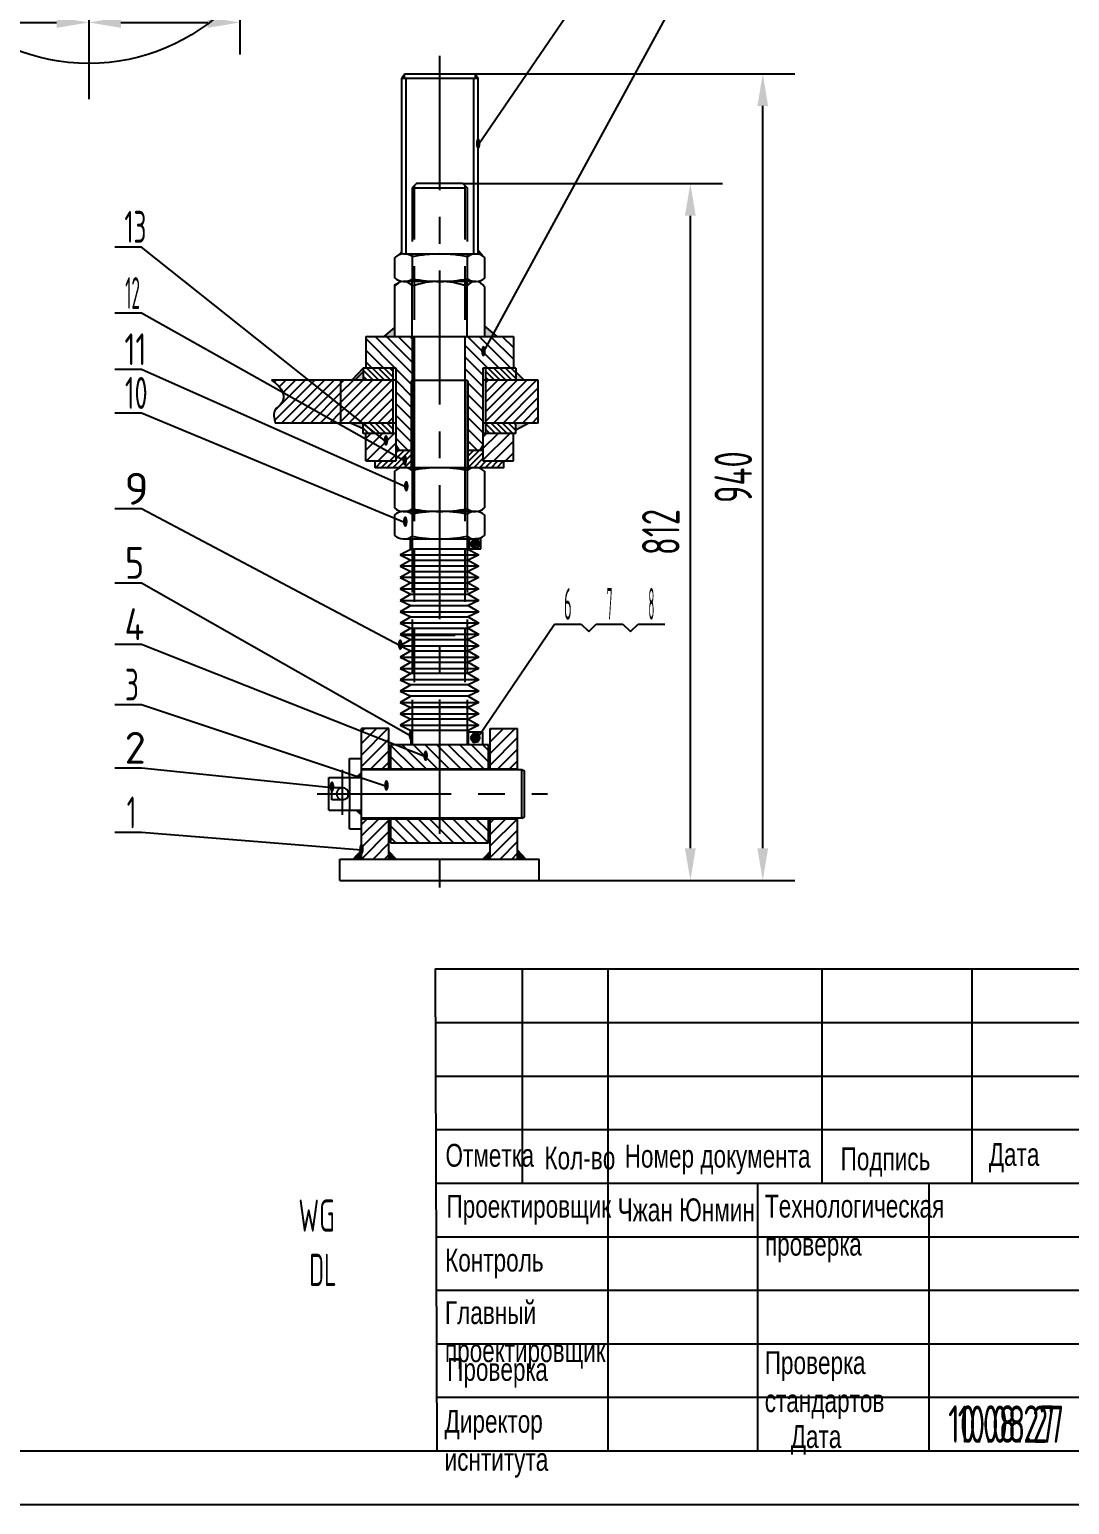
# Model space of a CAD drawing. Header units: millimetres. Extents: x -14 to 10486, y -904 to 6809.
# Drawn here: x 4920 to 7343, y -616 to 2821 of the extents above; entities that cross this region are included whole.
import ezdxf
from ezdxf.enums import TextEntityAlignment as Align

# ---------------------------------------------------------------- set-up
doc = ezdxf.new("R2010")
doc.units = ezdxf.units.MM
doc.header["$LTSCALE"] = 250
for name, pattern in [('F', [0.75, 0.5, -0.25]), ('G', [2, 1.25, -0.25, 0.25, -0.25]), ('K', [2.5, 1.25, -0.25, 0.25, -0.25, 0.25, -0.25])]:
    doc.linetypes.add(name, pattern=pattern)
for name, color, linetype in [('01', 7, 'Continuous'), ('02', 1, 'Continuous'), ('04', 2, 'F'), ('05', 142, 'G'), ('07', 6, 'K'), ('08', 1, 'Continuous'), ('11', 3, 'Continuous'), ('THICK', 7, 'Continuous')]:
    doc.layers.add(name, color=color, linetype=linetype)
doc.styles.get("Standard").update_dxf_attribs({"font": 'isocp', "width": 0.707, "bigfont": 'intecad.shx'})
doc.dimstyles.new('INTE', dxfattribs={"dimscale": 25, "dimtxt": 3.5, "dimasz": 3, "dimexe": 3, "dimexo": 0, "dimgap": 1, "dimtad": 1, "dimdec": 1, "dimdsep": 46, "dimtxsty": 'Standard', "dimcen": 0, "dimclrd": 1, "dimclre": 1, "dimclrt": 3, "dimaunit": 1, "dimadec": 0, "dimazin": 0, "dimtfac": 1, "dimtdec": 1, "dimtmove": 0, "dimatfit": 0, "dimfxl": 1, "dimarcsym": 0})
pattern_1 = [(45, (-1467.818, -1100.549), (-13.470384, 13.470384), [])]
pattern_2 = [(135, (-1467.818, -1100.549), (-13.470384, -13.470384), [])]
pattern_3 = [(45, (672.764, 302.6), (-11.22532, 11.22532), [])]

# ---------------------------------------------------------------- blocks, each defined once
blk = doc.blocks.new('*D5')
at = {"layer": '08', "color": 1, "lineweight": -2}
for p, q in [((5929.2, 2461.9), (6534.7, 2461.9)), ((6459.7, 912.9), (6459.7, 2386.9)), ((6082.4, 837.9), (6534.7, 837.9))]:
    blk.add_line(p, q, dxfattribs=at)
at = {"layer": '08', "color": 1}
for points in [[(6447.2, 2386.9), (6472.2, 2386.9), (6459.7, 2461.9)], [(6447.2, 912.9), (6472.2, 912.9), (6459.7, 837.9)]]:
    blk.add_solid(points, dxfattribs=at)
at = {"layer": 'Defpoints', "color": 0}
for p in [(5929.2, 2461.9), (6459.7, 2461.9), (6082.4, 837.9)]:
    blk.add_point(p, dxfattribs=at)
at = {"layer": '08', "color": 3, "insert": (6390.9, 1649.9), "char_height": 87.5, "attachment_point": 5, "rotation": 90}
blk.add_mtext('812', dxfattribs=at)
blk = doc.blocks.new('*D6')
at = {"layer": '08', "color": 1, "lineweight": -2}
for p, q in [((5959.1, 2717.9), (6703.4, 2717.9)), ((6628.4, 912.9), (6628.4, 2642.9)), ((6176.4, 837.9), (6703.4, 837.9))]:
    blk.add_line(p, q, dxfattribs=at)
at = {"layer": '08', "color": 1}
for points in [[(6615.9, 2642.9), (6640.9, 2642.9), (6628.4, 2717.9)], [(6615.9, 912.9), (6640.9, 912.9), (6628.4, 837.9)]]:
    blk.add_solid(points, dxfattribs=at)
at = {"layer": 'Defpoints', "color": 0}
for p in [(5959.1, 2717.9), (6628.4, 2717.9), (6176.4, 837.9)]:
    blk.add_point(p, dxfattribs=at)
at = {"layer": '08', "color": 3, "insert": (6559.7, 1777.9), "char_height": 87.5, "attachment_point": 5, "rotation": 90}
blk.add_mtext('940', dxfattribs=at)
blk = doc.blocks.new('*U12')
at = {"layer": '01'}
for p, q in [((0, 13.4), (-12, 6.4)), ((-12, 6.4), (-12, 0)), ((-12, -6.4), (-12, 0)), ((12, 6.4), (0, 13.4)), ((12, 0), (12, 6.4)), ((0, -13.4), (-12, -6.4)), ((12, -6.4), (0, -13.4)), ((12, 0), (12, -6.4))]:
    blk.add_line(p, q, dxfattribs=at)
blk.add_circle((0, 0), 6.4, dxfattribs=at)
at = {"layer": '02'}
blk.add_arc((0, 0), 8, 267.419, 181.9582, dxfattribs=at)
at = {"layer": '05'}
for p, q in [((12.6, 0), (-12.8, 0)), ((0, 13.9), (0, -13.9))]:
    blk.add_line(p, q, dxfattribs=at)
blk = doc.blocks.new('*D15')
at = {"layer": '08', "color": 1, "lineweight": -2}
for p, q in [((5409.8, 3129.4), (5409.8, 2762.5)), ((5057.8, 3111.8), (5057.8, 2762.5)), ((5132.8, 2837.5), (5334.8, 2837.5))]:
    blk.add_line(p, q, dxfattribs=at)
at = {"layer": '08', "color": 1}
for points in [[(5132.8, 2850), (5132.8, 2825), (5057.8, 2837.5)], [(5334.8, 2850), (5334.8, 2825), (5409.8, 2837.5)]]:
    blk.add_solid(points, dxfattribs=at)
at = {"layer": 'Defpoints', "color": 0}
for p in [(5409.8, 3129.4), (5057.8, 3111.8), (5409.8, 2837.5)]:
    blk.add_point(p, dxfattribs=at)
at = {"layer": '08', "color": 3, "insert": (5233.8, 2906.2), "char_height": 87.5, "attachment_point": 5}
blk.add_mtext('88', dxfattribs=at)
blk = doc.blocks.new('*D16')
at = {"layer": '08', "color": 1, "lineweight": -2}
for p, q in [((4705.8, 3129.4), (4705.8, 2762.5)), ((5057.8, 3129.4), (5057.8, 2762.5)), ((4780.8, 2837.5), (4982.8, 2837.5))]:
    blk.add_line(p, q, dxfattribs=at)
at = {"layer": '08', "color": 1}
for points in [[(4780.8, 2850), (4780.8, 2825), (4705.8, 2837.5)], [(4982.8, 2850), (4982.8, 2825), (5057.8, 2837.5)]]:
    blk.add_solid(points, dxfattribs=at)
at = {"layer": 'Defpoints', "color": 0}
for p in [(4705.8, 3129.4), (5057.8, 3129.4), (5057.8, 2837.5)]:
    blk.add_point(p, dxfattribs=at)
at = {"layer": '08', "color": 3, "insert": (4881.8, 2906.2), "char_height": 87.5, "attachment_point": 5}
blk.add_mtext('88', dxfattribs=at)
blk = doc.blocks.new('*U47')
at = {"layer": '01'}
blk.add_lwpolyline([(25, 5), (415, 5)], dxfattribs=at)
at = {"layer": '02'}
blk.add_lwpolyline([(0, 0), (420, 0)], dxfattribs=at)

msp = doc.modelspace()

# ---------------------------------------------------------------- hatches: boundary and pattern name
at = {"layer": '01'}
h = msp.add_hatch(color=256, dxfattribs=at)
h.paths.add_polyline_path([(5959.14, 2707.93), (5965.14, 2707.93), (5959.14, 2716.2)])
h.paths.add_polyline_path([(5787.14, 2707.93), (5793.14, 2707.93), (5793.14, 2715.95)])
for points in [[(5787.14, 2297.43, 0.0896984), (5776.15, 2293.38), (5787.14, 2306.83)], [(5965.14, 2297.43), (5965.14, 2306.83), (5976.13, 2293.38, 0.0896984)], [(5693.18, 1089.83), (5680.58, 1077.92), (5693.18, 1077.92)], [(5693.18, 990), (5680.58, 1001.92), (5693.18, 1001.92)], [(5693.18, 887.92), (5674.07, 887.92), (5693.18, 908.26)], [(5757.18, 908.26), (5776.29, 887.92), (5757.18, 887.92)], [(5993.18, 908.26), (5974.07, 887.92), (5993.18, 887.92)], [(6057.18, 908.26), (6076.29, 887.92), (6057.18, 887.92)]]:
    msp.add_hatch(color=256, dxfattribs=at).paths.add_polyline_path(points)
h = msp.add_hatch(color=256, dxfattribs=at)
h.paths.add_polyline_path([(5770.32, 2105.92), (5770.32, 2125.54), (5745.87, 2105.92)])
h.paths.add_polyline_path([(5980.04, 2105.92), (6008.63, 2105.92), (5980.04, 2129.74)])
h = msp.add_hatch(color=256, dxfattribs=at)
h.paths.add_polyline_path([(5670.95, 2003.92), (5697.18, 2003.92), (5697.18, 2032.02)])
h.paths.add_polyline_path([(6053.18, 2023.39), (6053.18, 2003.92), (6072.34, 2003.92)])
h = msp.add_hatch(color=256, dxfattribs=at)
h.paths.add_polyline_path([(6083.59, 1903.92), (6053.18, 1903.92), (6053.18, 1887.34)])
h.paths.add_polyline_path([(5697.18, 1890.71), (5697.18, 1903.92), (5667.58, 1903.92)])
at = {"layer": '02'}
h = msp.add_hatch(dxfattribs=at)
h.set_pattern_fill('LINE', color=256, scale=6, angle=135, style=0)
h.set_pattern_definition(pattern_2)
h.paths.add_polyline_path([(5811.18, 2105.92), (5703.18, 2105.92), (5703.18, 2031.92), (5774.18, 2031.92), (5774.18, 1879.92), (5774.18, 1851.92), (5781.11, 1839.92), (5809.18, 1839.92), (5809.18, 2000.92, -0.3178372), (5811.18, 2003.74)])
h.paths.add_polyline_path([(5976.18, 2031.92), (6047.18, 2031.92), (6047.18, 2105.92), (5939.18, 2105.92), (5939.18, 2003.74, -0.3178372), (5941.18, 2000.92), (5941.18, 1839.92), (5969.25, 1839.92), (5976.18, 1851.92), (5976.18, 1879.92)])
h.paths.add_polyline_path([(5934.18, 2003.74), (5939.18, 2003.74), (5939.18, 2105.92), (5934.18, 2105.92)])
h.paths.add_polyline_path([(5816.18, 2105.92), (5811.18, 2105.92), (5811.18, 2003.74), (5816.18, 2003.74)])
h = msp.add_hatch(dxfattribs=at)
h.set_pattern_fill('LINE', color=256, scale=3, angle=135, style=0)
h.set_pattern_definition([(135, (672.764, 302.5995), (-6.735192, -6.735192), [])])
h.paths.add_polyline_path([(5697.18, 2031.92), (5697.18, 2003.92), (5767.18, 2003.92), (5767.18, 2031.92)])
h.paths.add_polyline_path([(5767.18, 1879.92), (5767.18, 1903.92), (5697.18, 1903.92), (5697.18, 1879.92)])
h.paths.add_polyline_path([(5983.18, 1903.92), (5983.18, 1879.92), (6053.18, 1879.92), (6053.18, 1903.92)])
h.paths.add_polyline_path([(6053.18, 2003.92), (6053.18, 2031.92), (5983.18, 2031.92), (5983.18, 2003.92)])
h = msp.add_hatch(dxfattribs=at)
h.set_pattern_fill('LINE', color=256, scale=5, angle=45, style=0)
h.set_pattern_definition(pattern_3)
edge = h.paths.add_edge_path()
edge.add_line((5645.18, 2003.92), (5483.48, 2003.92))
edge.add_spline(control_points=[(5483.48, 2003.92), (5495.08, 1995.38), (5513.23, 1982.01), (5511.34, 1948.82), (5485.19, 1935.02), (5489.45, 1915.26), (5491.89, 1903.92)], knot_values=[0, 0, 0, 0, 40.3286875, 63.1093068, 85.8966797, 116.6085562, 116.6085562, 116.6085562, 116.6085562], degree=3, periodic=0)
edge.add_line((5491.89, 1903.92), (5645.18, 1903.92))
edge.add_line((5645.18, 1903.92), (5645.18, 2003.92))
h = msp.add_hatch(dxfattribs=at)
h.set_pattern_fill('LINE', color=256, scale=5, angle=45, style=0)
h.set_pattern_definition(pattern_3)
h.paths.add_polyline_path([(5767.18, 2003.92), (5645.18, 2003.92), (5645.18, 1903.92), (5767.18, 1903.92)])
h.paths.add_polyline_path([(6105.18, 2003.92), (5983.18, 2003.92), (5983.18, 1903.92), (6105.18, 1903.92)])
h = msp.add_hatch(dxfattribs=at)
h.set_pattern_fill('LINE', color=256, scale=6, angle=45, style=0)
h.set_pattern_definition(pattern_1)
h.paths.add_polyline_path([(5774.18, 1879.92), (5703.18, 1879.92), (5703.18, 1815.92), (5774.18, 1815.92)])
h.paths.add_polyline_path([(6047.18, 1815.92), (6047.18, 1879.92), (5976.18, 1879.92), (5976.18, 1851.92), (5976.18, 1815.92)])
at = {"layer": '02', "linetype": 'Continuous'}
h = msp.add_hatch(dxfattribs=at)
h.set_pattern_fill('LINE', color=1, scale=3, angle=45, style=0)
h.set_pattern_definition([(45, (310.87, 480.082), (-6.735192, 6.735192), [])])
h.paths.add_polyline_path([(5787.93, 1799.92, -0.0612571), (5795.77, 1799.92), (5809.18, 1799.92), (5809.18, 1839.92), (5774.18, 1839.92), (5774.18, 1815.92), (5725.18, 1815.92), (5725.18, 1799.92)])
h.paths.add_polyline_path([(5962.43, 1799.92), (6025.18, 1799.92), (6025.18, 1815.92), (5976.18, 1815.92), (5976.18, 1839.92), (5941.18, 1839.92), (5941.18, 1799.92), (5954.59, 1799.92, -0.0612571)])
h.paths.add_polyline_path([(5785.27, 1803.59), (5804.24, 1803.59), (5804.24, 1828.21), (5785.27, 1828.21)], flags=24)
h = msp.add_hatch(dxfattribs=at)
h.set_pattern_fill('LINE', color=1, scale=6, angle=45, style=0)
h.set_pattern_definition(pattern_1)
h.paths.add_polyline_path([(5757.18, 981.92), (5693.45, 981.92, 0.1316525), (5693.18, 980.92), (5693.18, 957.92), (5693.18, 887.92), (5757.18, 887.92)])
h.paths.add_polyline_path([(5693.18, 1098.92, 0.1316525), (5693.45, 1097.92), (5757.18, 1097.92), (5757.18, 1191.92), (5693.18, 1191.92)])
h.paths.add_polyline_path([(6057.18, 1191.92), (5993.18, 1191.92), (5993.18, 1097.92), (6057.18, 1097.92)])
h.paths.add_polyline_path([(6057.18, 981.92), (5993.18, 981.92), (5993.18, 887.92), (6057.18, 887.92)])
h = msp.add_hatch(dxfattribs=at)
h.set_pattern_fill('LINE', color=1, scale=6, angle=135, style=0)
h.set_pattern_definition(pattern_2)
h.paths.add_polyline_path([(5875.18, 1153.92), (5761.18, 1153.92), (5761.18, 1097.92), (5875.18, 1097.92)])
h.paths.add_polyline_path([(5989.18, 1097.92), (5989.18, 1153.92), (5875.18, 1153.92), (5875.18, 1097.92)])
h.paths.add_polyline_path([(5989.18, 925.92), (5989.18, 981.92), (5875.18, 981.92), (5875.18, 925.92)])
h.paths.add_polyline_path([(5875.18, 925.92), (5875.18, 981.92), (5761.18, 981.92), (5761.18, 925.92)])

# ---------------------------------------------------------------- linework, layer by layer
msp.add_line((5939.18, 1153.92), (5811.18, 1153.92))
at = {"layer": '01'}
for p, q in [((5793.14, 2715.95), (5787.14, 2707.93)), ((5793.14, 2717.93), (5959.14, 2717.93)), ((5959.14, 2716.2), (5965.14, 2707.93)), ((5787.14, 2707.93), (5965.14, 2707.93)), ((5965.14, 2306.83), (5976.13, 2293.38)), ((5771.28, 2241.98), (5771.28, 2289.88)), ((5791.39, 2297.93), (5960.87, 2297.93)), ((5812.14, 2233.93), (5812.14, 2297.93)), ((5940.14, 2233.93), (5940.14, 2297.93)), ((5981, 2241.98), (5981, 2289.88)), ((5770.32, 2225.93), (5777.77, 2230)), ((5770.32, 2225.93), (5770.32, 2105.92)), ((5960.9, 2233.93), (5791.13, 2233.93)), ((5811.18, 2105.92), (5811.18, 2233.92)), ((5939.18, 2105.92), (5939.18, 2233.92)), ((5980.04, 2221.31), (5980.04, 2105.92)), ((5703.18, 2105.92), (6047.18, 2105.92)), ((5745.87, 2105.92), (5770.32, 2125.54)), ((5980.04, 2129.74), (6008.63, 2105.92)), ((5697.18, 2032.02), (5670.95, 2003.92)), ((5774.18, 2031.92), (5697.18, 2031.92)), ((5697.18, 2031.92), (5697.18, 2003.92)), ((5767.18, 2003.92), (5767.18, 2031.92)), ((5774.18, 1815.92), (5774.18, 2031.92)), ((6053.18, 2031.92), (5976.18, 2031.92)), ((5983.18, 1879.92), (5983.18, 2031.92)), ((6053.18, 2031.92), (6053.18, 2003.92)), ((5774.18, 2003.92), (5483.48, 2003.92)), ((5697.18, 2023.39), (5678.02, 2003.92)), ((5767.18, 1879.92), (5767.18, 2003.92)), ((5811.18, 2003.74), (5939.18, 2003.74)), ((6053.18, 2023.39), (6072.34, 2003.92)), ((6105.18, 1903.92), (6105.18, 2003.92)), ((5774.18, 1903.92), (5491.89, 1903.92)), ((5697.18, 1890.71), (5667.58, 1903.92)), ((5697.18, 1879.92), (5697.18, 1903.92)), ((6083.59, 1903.92), (6053.18, 1887.34)), ((6053.18, 1879.92), (6053.18, 1903.92)), ((5774.18, 1879.92), (5697.18, 1879.92)), ((5703.18, 1815.92), (5703.18, 1879.92)), ((6053.18, 1879.92), (5976.18, 1879.92)), ((6047.18, 1815.92), (6047.18, 1879.92)), ((5703.18, 1815.92), (5774.18, 1815.92)), ((5725.18, 1799.92), (5725.18, 1815.92)), ((5770.32, 1791.86), (5770.32, 1705.97)), ((5976.18, 1815.92), (6047.18, 1815.92)), ((5980.04, 1791.86), (5980.04, 1705.97)), ((6025.18, 1799.92), (6025.18, 1815.92)), ((5770.32, 1689.86), (5770.32, 1641.97)), ((5962.43, 1697.92), (5787.93, 1697.92)), ((5980.04, 1689.86), (5980.04, 1641.97)), ((5790.43, 1633.92), (5959.91, 1633.92)), ((5806.33, 1633.92), (5806.33, 1610.91)), ((5944.03, 1633.92), (5944.03, 1610.91)), ((5971.06, 1633.94), (5957.82, 1633.92)), ((5971.06, 1610.91), (5971.06, 1633.94)), ((5811.18, 1610.91), (5783.58, 1596.54)), ((5783.58, 1596.54), (5966.78, 1596.54)), ((5783.58, 1596.54), (5808.56, 1584.46)), ((5808.56, 1584.46), (5783.58, 1570.09)), ((5806.33, 1610.91), (5971.06, 1610.91)), ((5808.56, 1584.46), (5941.8, 1584.46)), ((5939.18, 1610.91), (5966.78, 1596.54)), ((5966.78, 1596.54), (5941.8, 1584.46)), ((5941.8, 1584.46), (5966.78, 1570.09)), ((5966.78, 1570.09), (5783.58, 1570.09)), ((5783.58, 1570.09), (5808.56, 1558.02)), ((5808.56, 1558.02), (5783.58, 1543.65)), ((5808.56, 1558.02), (5941.8, 1558.02)), ((5966.78, 1570.09), (5941.8, 1558.02)), ((5941.8, 1558.02), (5966.78, 1543.65)), ((5966.78, 1543.65), (5783.58, 1543.65)), ((5783.58, 1543.65), (5808.56, 1531.57)), ((5808.56, 1531.57), (5783.58, 1517.2)), ((5783.58, 1517.2), (5966.78, 1517.2)), ((5783.58, 1517.2), (5808.56, 1505.12)), ((5808.56, 1531.57), (5941.8, 1531.57)), ((5966.78, 1543.65), (5941.8, 1531.57)), ((5941.8, 1531.57), (5966.78, 1517.2)), ((5966.78, 1517.2), (5941.8, 1505.12)), ((5808.56, 1505.12), (5783.58, 1490.75)), ((5783.58, 1490.75), (5966.78, 1490.75)), ((5783.58, 1490.75), (5808.56, 1478.68)), ((5808.56, 1478.68), (5783.58, 1464.31)), ((5808.56, 1505.12), (5941.8, 1505.12)), ((5808.56, 1478.68), (5941.8, 1478.68)), ((5941.8, 1505.12), (5966.78, 1490.75)), ((5966.78, 1490.75), (5941.8, 1478.68)), ((5941.8, 1478.68), (5966.78, 1464.31)), ((5783.58, 1464.31), (5966.78, 1464.31)), ((5783.58, 1464.31), (5808.56, 1452.23)), ((5808.56, 1452.23), (5783.58, 1437.86)), ((5808.56, 1452.23), (5941.8, 1452.23)), ((5966.78, 1464.31), (5941.8, 1452.23)), ((5941.8, 1452.23), (5966.78, 1437.86)), ((5966.78, 1437.86), (5783.58, 1437.86)), ((5783.58, 1437.86), (5808.56, 1425.78)), ((5808.56, 1425.78), (5783.58, 1411.41)), ((5966.78, 1411.41), (5783.58, 1411.41)), ((5783.58, 1411.41), (5808.56, 1399.34)), ((5808.56, 1425.78), (5941.8, 1425.78)), ((5966.78, 1437.86), (5941.8, 1425.78)), ((5941.8, 1425.78), (5966.78, 1411.41)), ((5966.78, 1411.41), (5941.8, 1399.34)), ((5808.56, 1399.34), (5783.58, 1384.97)), ((5783.58, 1384.97), (5966.78, 1384.97)), ((5783.58, 1384.97), (5808.56, 1372.89)), ((5808.56, 1399.34), (5941.8, 1399.34)), ((5941.8, 1399.34), (5966.78, 1384.97)), ((5966.78, 1384.97), (5941.8, 1372.89)), ((5808.56, 1372.89), (5783.58, 1358.52)), ((5783.58, 1358.52), (5966.78, 1358.52)), ((5783.58, 1358.52), (5808.56, 1346.44)), ((5808.56, 1346.44), (5783.58, 1332.07)), ((5808.56, 1372.89), (5941.8, 1372.89)), ((5808.56, 1346.44), (5941.8, 1346.44)), ((5941.8, 1372.89), (5966.78, 1358.52)), ((5966.78, 1358.52), (5941.8, 1346.44)), ((5941.8, 1346.44), (5966.78, 1332.07)), ((5783.58, 1332.07), (5966.78, 1332.07)), ((5783.58, 1332.07), (5808.56, 1320)), ((5808.56, 1320), (5783.58, 1305.63)), ((5941.8, 1320), (5808.56, 1320)), ((5966.78, 1332.07), (5941.8, 1320)), ((5941.8, 1320), (5966.78, 1305.63)), ((5966.78, 1305.63), (5783.58, 1305.63)), ((5783.58, 1305.63), (5808.56, 1293.55)), ((5808.56, 1293.55), (5783.58, 1279.18)), ((5966.78, 1279.18), (5783.58, 1279.18)), ((5783.58, 1279.18), (5808.56, 1267.1)), ((5941.8, 1293.55), (5808.56, 1293.55)), ((5966.78, 1305.63), (5941.8, 1293.55)), ((5941.8, 1293.55), (5966.78, 1279.18)), ((5966.78, 1279.18), (5941.8, 1267.1)), ((5808.56, 1267.1), (5783.58, 1252.73)), ((5783.58, 1252.73), (5966.78, 1252.73)), ((5783.58, 1252.73), (5808.56, 1240.66)), ((5808.56, 1240.66), (5783.58, 1226.29)), ((5941.8, 1267.1), (5808.56, 1267.1)), ((5941.8, 1240.66), (5808.56, 1240.66)), ((5941.8, 1267.1), (5966.78, 1252.73)), ((5966.78, 1252.73), (5941.8, 1240.66)), ((5941.8, 1240.66), (5966.78, 1226.29)), ((5783.58, 1226.29), (5966.78, 1226.29)), ((5783.58, 1226.29), (5808.56, 1214.21)), ((5808.56, 1214.21), (5783.58, 1199.84)), ((5941.8, 1214.21), (5808.56, 1214.21)), ((5966.78, 1226.29), (5941.8, 1214.21)), ((5941.8, 1214.21), (5966.78, 1199.84)), ((5783.58, 1199.84), (5966.78, 1199.84)), ((5783.58, 1199.84), (5808.56, 1187.76)), ((5941.8, 1187.76), (5808.56, 1187.76)), ((5808.56, 1187.76), (5808.56, 1153.92)), ((5966.78, 1199.84), (5941.8, 1187.76)), ((5941.8, 1187.76), (5941.8, 1153.92)), ((5941.8, 1184.12), (5974.93, 1184.12)), ((5974.93, 1184.12), (5974.93, 1153.92)), ((5761.18, 1153.92), (5761.18, 1096.92)), ((5989.18, 1153.92), (5761.18, 1153.92)), ((5989.18, 1096.92), (5989.18, 1153.92)), ((5680.58, 1077.92), (5693.18, 1089.83)), ((5649.18, 1053.92), (5624.51, 1053.92)), ((5624.51, 1025.92), (5624.51, 1053.92)), ((5649.18, 1025.92), (5624.51, 1025.92)), ((5680.58, 1001.92), (5693.18, 990)), ((5761.18, 982.92), (5761.18, 925.92)), ((5989.18, 925.92), (5989.18, 982.92)), ((5674.07, 887.92), (5693.18, 908.26)), ((5761.18, 925.92), (5989.18, 925.92)), ((6076.29, 887.92), (6057.18, 908.26)), ((5643.18, 837.92), (5643.18, 887.92)), ((5643.18, 887.92), (6107.18, 887.92)), ((6107.18, 837.92), (6107.18, 887.92)), ((5643.18, 837.92), (6107.18, 837.92))]:
    msp.add_line(p, q, dxfattribs=at)
at = {"layer": '01', "color": 7, "linetype": 'Continuous'}
for p, q in [((5793.14, 2707.93), (5793.14, 2717.93)), ((5959.14, 2707.93), (5959.14, 2717.93)), ((5787.14, 2297.66), (5787.14, 2707.93)), ((5797.14, 2297.93), (5797.14, 2707.93)), ((5955.14, 2297.93), (5955.14, 2707.93)), ((5965.14, 2297.43), (5965.14, 2707.93)), ((5703.18, 2105.92), (5703.18, 2031.92)), ((5816.18, 2105.92), (5816.18, 2003.74)), ((5934.18, 2105.92), (5934.18, 2003.74)), ((6047.18, 2105.92), (6047.18, 2031.92)), ((5976.18, 2031.92), (5976.18, 1815.92)), ((5809.18, 2000.92), (5809.18, 1799.92)), ((5811.18, 2003.74), (5811.18, 1633.92)), ((5939.18, 2003.74), (5939.18, 1633.92)), ((5941.18, 2000.92), (5941.18, 1799.92)), ((6105.18, 2003.92), (5976.18, 2003.92)), ((6105.18, 1903.92), (5976.18, 1903.92)), ((5774.18, 1851.92), (5781.11, 1839.92)), ((5811.18, 1839.92), (5774.18, 1839.92)), ((5976.18, 1839.92), (5939.18, 1839.92)), ((5976.18, 1851.92), (5969.25, 1839.92)), ((6025.18, 1799.92), (5725.18, 1799.92)), ((5757.18, 1191.92), (5693.18, 1191.92)), ((5693.18, 887.92), (5693.18, 1191.92)), ((5757.18, 1096.92), (5757.18, 1191.92)), ((5993.18, 1191.92), (6057.18, 1191.92)), ((5993.18, 1096.92), (5993.18, 1191.92)), ((6057.18, 1096.92), (6057.18, 1191.92)), ((5665.18, 1077.92), (5665.18, 1121.92)), ((5665.18, 1121.92), (5693.18, 1121.92)), ((5617.18, 1077.92), (5693.18, 1077.92)), ((5617.18, 1001.92), (5617.18, 1077.92)), ((5693.18, 1097.92), (5757.18, 1097.92)), ((5695.18, 1096.92), (5761.18, 1096.92)), ((5761.18, 1097.92), (5989.18, 1097.92)), ((5761.18, 1096.92), (5993.18, 1096.92)), ((5993.18, 1097.92), (6057.18, 1097.92)), ((5993.18, 1096.92), (6067.18, 1096.92)), ((6067.18, 982.92), (6067.18, 1096.92)), ((6067.18, 1096.92), (6073.18, 1093.45)), ((6073.18, 986.38), (6073.18, 1093.45)), ((5617.18, 1001.92), (5693.18, 1001.92)), ((5665.18, 957.92), (5665.18, 1001.92)), ((5693.18, 981.92), (5757.18, 981.92)), ((5761.18, 982.92), (5695.18, 982.92)), ((5757.18, 887.92), (5757.18, 982.92)), ((5993.18, 982.92), (5761.18, 982.92)), ((5761.18, 981.92), (5989.18, 981.92)), ((5993.18, 887.92), (5993.18, 982.92)), ((6067.18, 982.92), (5993.18, 982.92)), ((5993.18, 981.92), (6057.18, 981.92)), ((6057.18, 887.92), (6057.18, 982.92)), ((6067.18, 982.92), (6073.18, 986.38)), ((5665.18, 957.92), (5693.18, 957.92))]:
    msp.add_line(p, q, dxfattribs=at)
msp.add_circle((5057.77, 3203.98), 462, dxfattribs=at)
at = {"layer": '01'}
for centre, radius, start, end in [((5792.85, 2265.15), 32.82, 53.99731, 131.09529), ((5876.14, 1966.36), 331.57, 78.87081, 101.12919), ((5959.42, 2265.02), 32.91, 49.03772, 125.86969), ((5792.85, 2266.71), 32.82, 228.90471, 306.00269), ((5876.14, 2565.5), 331.57, 258.87081, 281.12919), ((5959.43, 2266.71), 32.82, 233.99731, 311.09529), ((5791.13, 2210.46), 23.47, 31.34075, 152.45742), ((5875.18, 2046.52), 187.41, 70.03234, 109.96766), ((5959.23, 2210.46), 23.47, 27.54258, 148.65925), ((5791.85, 1768.06), 32.09, 52.9618, 132.13079), ((5875.18, 1468.35), 331.57, 78.87081, 101.12919), ((5958.51, 1768.06), 32.09, 47.86921, 127.0382), ((5791.85, 1729.77), 32.09, 227.86921, 307.0382), ((5791.89, 1665.13), 32.82, 53.99731, 131.09529), ((5875.18, 2029.48), 331.57, 258.87081, 281.12919), ((5875.18, 1366.35), 331.57, 78.87081, 101.12919), ((5958.51, 1729.77), 32.09, 232.9618, 312.13079), ((5958.47, 1665.13), 32.82, 48.90471, 126.00269), ((5791.89, 1666.7), 32.82, 228.90471, 306.00269), ((5875.18, 1965.48), 331.57, 258.87081, 281.12919), ((5958.46, 1666.82), 32.91, 234.13031, 310.96228), ((5695.18, 1098.92), 2, 180, 270), ((5649.18, 1039.92), 14, 270, 90), ((5695.18, 980.92), 2, 90, 180)]:
    msp.add_arc(centre, radius, start, end, dxfattribs=at)
at = {"layer": '01', "color": 7, "linetype": 'Continuous'}
for centre, start, end in [((5812.18, 2000.92), 109.47122, 180), ((5938.18, 2000.92), 0, 70.52878)]:
    msp.add_arc(centre, 3, start, end, dxfattribs=at)
at = {"layer": '02'}
for p, q in [((5965.14, 2552.6), (6225.87, 2934.15)), ((5977.38, 2068.92), (6449.05, 2934.15)), ((5180.73, 2314.13), (5118.73, 2314.13)), ((5750.31, 1860.94), (5180.73, 2314.13)), ((5180.73, 2159.87), (5118.73, 2159.87)), ((5794.14, 1814.96), (5180.73, 2159.87)), ((5180.73, 2028.67), (5118.73, 2028.67)), ((5797.68, 1754.25), (5180.73, 2028.67)), ((5180.73, 1926.86), (5118.73, 1926.86)), ((5795.32, 1671.78), (5180.73, 1926.86)), ((5180.73, 1703.7), (5118.73, 1703.7)), ((5783.58, 1384.97), (5180.73, 1703.7)), ((5180.73, 1530.9), (5118.73, 1530.9)), ((5808.56, 1174), (5180.73, 1530.9)), ((5963.49, 1170.17), (6143.15, 1435.53)), ((6143.15, 1435.53), (6205.15, 1435.53)), ((6205.15, 1435.53), (6222.83, 1417.85)), ((6222.83, 1417.85), (6240.5, 1435.53)), ((6240.5, 1435.53), (6302.5, 1435.53)), ((6302.5, 1435.53), (6320.18, 1417.85)), ((6320.18, 1417.85), (6337.86, 1435.53)), ((6337.86, 1435.53), (6399.86, 1435.53)), ((5180.73, 1387.91), (5118.73, 1387.91)), ((5842.75, 1125.92), (5180.73, 1387.91)), ((5180.73, 1247.2), (5118.73, 1247.2)), ((5751.37, 1056.82), (5180.73, 1247.2)), ((5180.73, 1099.91), (5118.73, 1099.91)), ((5624.51, 1053.92), (5180.73, 1099.91)), ((5180.73, 949.43), (5118.73, 949.43)), ((5693.18, 908.26), (5180.73, 949.43))]:
    msp.add_line(p, q, dxfattribs=at)
at = {"layer": '02', "color": 1, "linetype": 'Continuous'}
for p, q in [((5811.18, 2105.92), (5811.18, 2003.74)), ((5816.18, 2003.74), (5816.18, 1799.92)), ((5934.18, 2003.74), (5934.18, 1799.92))]:
    msp.add_line(p, q, dxfattribs=at)
at = {"layer": '02'}
msp.add_spline([(5483.48, 2003.92), (5510.3, 1973.79), (5507.68, 1951.16), (5492.01, 1934.63), (5491.89, 1903.92)], degree=3, dxfattribs=at)
at = {"layer": '04', "color": 2, "linetype": 'F'}
for p, q in [((5821.18, 2461.92), (5811.18, 2451.92)), ((5811.18, 2451.92), (5811.18, 2297.93)), ((5811.18, 2451.92), (5939.18, 2451.92)), ((5816.18, 2456.92), (5816.18, 2105.92)), ((5929.18, 2461.92), (5821.18, 2461.92)), ((5929.18, 2461.92), (5939.18, 2451.92)), ((5934.18, 2456.92), (5934.18, 2105.92)), ((5939.18, 2451.92), (5939.18, 2297.93)), ((5645.18, 1903.92), (5645.18, 2003.92)), ((5816.18, 1799.92), (5816.18, 1241.92)), ((5934.18, 1799.92), (5934.18, 1241.92)), ((5811.18, 1633.92), (5811.18, 1153.92)), ((5939.18, 1633.92), (5939.18, 1153.92)), ((5786.68, 1409.92), (5963.68, 1409.92)), ((5939.18, 1241.92), (5811.18, 1241.92))]:
    msp.add_line(p, q, dxfattribs=at)
at = {"layer": '04'}
msp.add_line((5665.18, 1077.92), (5665.18, 1001.92), dxfattribs=at)
at = {"layer": '04', "color": 2, "linetype": 'F'}
msp.add_arc((5649.18, 1039.92), 14, 90, 270, dxfattribs=at)
at = {"layer": '05'}
for p, q in [((5057.77, 3901.37), (5057.77, 2658.39)), ((5875.18, 2759.38), (5875.18, 806.19)), ((5649.18, 990.61), (5649.18, 1095.77))]:
    msp.add_line(p, q, dxfattribs=at)
at = {"layer": '05', "color": 142, "linetype": 'G'}
msp.add_line((5589.88, 1039.92), (6126.79, 1039.92), dxfattribs=at)
at = {"layer": 'THICK'}
for p, q in [((5865.16, 631.61), (5868.57, -491.39)), ((5865.16, 631.61), (10360.54, 631.61)), ((6068.15, 631.06), (6068.15, 631.61)), ((6068.21, 132.5), (6068.21, 631.61)), ((6267.85, -491.39), (6267.85, 631.61)), ((6766.96, 132.5), (6766.96, 631.61)), ((7116.34, 132.5), (7116.34, 631.61)), ((5868.57, 257.27), (7365.89, 257.27)), ((5868.57, 132.5), (7365.89, 132.5)), ((6617.23, -491.39), (6617.23, 132.5)), ((7016.51, -491.39), (7016.51, 132.5)), ((5868.57, -491.39), (10360.54, -491.39))]:
    msp.add_line(p, q, dxfattribs=at)
at = {"layer": 'THICK', "color": 3}
for p, q in [((5868.57, 506.83), (7365.89, 506.83)), ((5868.57, 382.05), (7365.89, 382.05)), ((5868.57, 7.72), (7365.89, 7.72)), ((5868.57, -117.06), (7365.89, -117.06)), ((5868.57, -241.83), (7365.89, -241.83)), ((5868.57, -366.61), (7365.89, -366.61))]:
    msp.add_line(p, q, dxfattribs=at)
for p in [(5868.57, -366.61), (5868.57, -491.39)]:
    msp.add_point(p, dxfattribs=at)

# ---------------------------------------------------------------- block references
at = {"layer": '01', "xscale": 0.8, "yscale": 0.8, "zscale": 0.8, "rotation": 90}
for p in [(5958.37, 1621.87), (5958.37, 1170.11)]:
    msp.add_blockref('*U12', p, dxfattribs=at)
at = {"layer": '07', "xscale": 25, "yscale": 25, "zscale": 25}
msp.add_blockref('*U47', (-14.46, -616.39), dxfattribs=at)

# ---------------------------------------------------------------- texts
at = {"layer": '01', "char_height": 53.2112, "attachment_point": 1}
for s, insert in [('{\\fArial|b0|i0|c204|p34;Отметка}', (5888.95, 224.03)), ('{\\fArial|b0|i0|c204|p34;Кол-во}', (6119.71, 217.91)), ('{\\fArial|b0|i0|c204|p34;Номер документа}', (6306.62, 222)), ('{\\fArial|b0|i0|c204|p34;Подпись}', (6809.94, 215.87)), ('{\\fArial|b0|i0|c204|p34;Дата}', (7155.06, 226.07)), ('{\\fArial|b0|i0|c204|p34;Проектировщик}', (5891.29, 105.17)), ('{\\fArial|b0|i0|c204|p34;Технологическая\\Pпроверка}', (6633.58, 105.57)), ('{\\fArial|b0|i0|c204|p34;\\C3;Чжан Юнмин}', (6290.3, 96.99)), ('{\\fArial|b0|i0|c204|p34;Контроль}', (5888.23, -20.17)), ('{\\fArial|b0|i0|c204|p34;Главный\\Pпроектировщик}', (5887.76, -142.64)), ('{\\fArial|b0|i0|c204|p34;Проверка}', (5892.96, -274.98)), ('{\\fArial|b0|i0|c204|p34;Проверка\\Pстандартов}', (6633.07, -259.17)), ('{\\fArial|b0|i0|c204|p34;Директор\\Pиснтитута}', (5886.94, -395.88)), ('{\\fArial|b0|i0|c204|p34;Дата}', (6693.52, -431.45))]:
    msp.add_mtext(s, dxfattribs=dict(at, insert=insert))
at = {"layer": '02', "width": 0.605172}
for p, p2 in [((5959.14, 2542.6), (5971.14, 2542.6)), ((5971.38, 2058.92), (5983.38, 2058.92)), ((5744.31, 1850.94), (5756.31, 1850.94)), ((5788.14, 1804.96), (5800.14, 1804.96)), ((5791.68, 1744.25), (5803.68, 1744.25)), ((5789.32, 1661.78), (5801.32, 1661.78)), ((5777.58, 1374.97), (5789.58, 1374.97)), ((5802.56, 1164), (5814.56, 1164)), ((5957.49, 1160.17), (5969.49, 1160.17)), ((5836.75, 1115.92), (5848.75, 1115.92)), ((5618.51, 1043.92), (5630.51, 1043.92)), ((5745.37, 1046.82), (5757.37, 1046.82)), ((5687.18, 898.26), (5699.18, 898.26))]:
    msp.add_text('●', height=20, dxfattribs=at).set_placement(p, p2, align=Align.FIT)
at = {"layer": '11'}
for s, height, width, p, p2 in [('13', 74.246, 0.632208, (5140.82, 2324.13), (5192.05, 2324.13)), ('12', 74.246, 0.414935, (5142.74, 2169.87), (5176.93, 2169.87)), ('11', 74.246, 0.812116, (5140.82, 2038.67), (5192.07, 2038.67)), ('10', 74.246, 0.67639, (5142.01, 1936.86), (5194.78, 1936.86)), ('9', 74.25, 1.221122, (5140.99, 1713.7), (5197.34, 1713.7)), ('5', 74.25, 1.021398, (5142.01, 1540.9), (5186.86, 1540.9)), ('6', 74.25, 0.400463, (6165.23, 1445.53), (6183.06, 1445.53)), ('7', 74.25, 0.342788, (6264.5, 1445.53), (6278.5, 1445.53)), ('8', 74.25, 0.342788, (6361.86, 1445.53), (6375.86, 1445.53)), ('4', 74.25, 0.958666, (5140.99, 1397.91), (5187.25, 1397.91)), ('3', 74.25, 0.740552, (5142.01, 1257.2), (5174.53, 1257.2)), ('2', 74.25, 1.092658, (5141.24, 1109.91), (5190.73, 1109.91)), ('1', 74.25, 0.851848, (5146.24, 959.43), (5168.37, 959.43)), ('WG', 75, 0.6464, (5546.29, 19.37), (5631.13, 19.37)), ('DL', 75, 0.628444, (5571.34, -107.08), (5634.97, -107.08)), ('10.08.27', 87.5, 0.642055, (7060.54, -472.64), (7310.54, -472.64)), ('10.08.27', 86.912, 0.642055, (7082.73, -472.76), (7331.04, -472.76))]:
    msp.add_text(s, height=height, dxfattribs=dict(at, width=width)).set_placement(p, p2, align=Align.FIT)

# ---------------------------------------------------------------- dimensions: what is measured, and where the dimension line sits
at = {"layer": '08'}
for base, p1, p2, picture, middle in [((5057.77, 2837.49), (4705.77, 3129.44), (5057.77, 3129.44), '*D16', (4881.77, 2906.24)), ((5409.77, 2837.49), (5057.77, 3111.81), (5409.77, 3129.44), '*D15', (5233.77, 2906.24))]:
    dim = msp.add_linear_dim(base=base, p1=p1, p2=p2, text='88', dimstyle='INTE', dxfattribs=at)
    dim.commit()
    dim.dimension.update_dxf_attribs({"geometry": picture, "text_midpoint": middle})
for base, p1, p2, text, picture, middle in [((6628.44, 2717.93), (6176.41, 837.92), (5959.14, 2717.93), '940', '*D6', (6559.69, 1777.92)), ((6459.68, 2461.92), (6082.45, 837.92), (5929.18, 2461.92), '812', '*D5', (6390.93, 1649.92))]:
    dim = msp.add_linear_dim(base=base, p1=p1, p2=p2, angle=90, text=text, dimstyle='INTE', dxfattribs=at)
    dim.commit()
    dim.dimension.update_dxf_attribs({"geometry": picture, "text_midpoint": middle})

doc.saveas('drawing.dxf')
